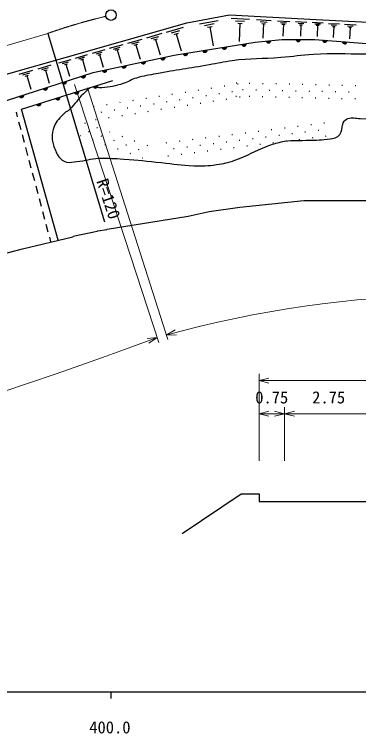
# Model space of a CAD drawing. Units: millimetres, scale not verified. Extents: x 40000 to 680000, y 20000 to 380000.
# Drawn here: x 453407 to 505432, y 198715 to 307270 of the extents above; entities that cross this region are included whole.
import ezdxf
from ezdxf.enums import TextEntityAlignment as Align

# ---------------------------------------------------------------- set-up
doc = ezdxf.new("R2010")
doc.units = ezdxf.units.MM
doc.header["$LTSCALE"] = 1000
doc.linetypes.add('CHAIN', pattern=[18.5, 12, -1.5, 3.5, -1.5])
for name, color, linetype, lineweight in [('M-BGD', 7, 'Continuous', 25), ('M-BMK', 2, 'CHAIN', 13), ('M-BMK-SRVR', 3, 'Continuous', 25), ('M-STR-HTXT', 7, 'Continuous', 13), ('M-TTL-BAND', 7, 'Continuous', 25)]:
    doc.layers.add(name, color=color, linetype=linetype, lineweight=lineweight)
doc.styles.add('ＭＳ ゴシック', font='')
doc.styles.get('ＭＳ ゴシック').set_extended_font_data('MS Gothic')

msp = doc.modelspace()

# ---------------------------------------------------------------- linework, layer by layer
at = {"layer": 'M-BGD'}
for p, q in [((481374, 305839), (484222, 306370)), ((486154, 306684), (488917, 306538)), ((486827, 306302), (488208, 306229)), ((489996, 306481), (492199, 306365)), ((490532, 306177), (491634, 306119)), ((493181, 306314), (495020, 306217)), ((495878, 306172), (497598, 306081)), ((476420, 304602), (478982, 305331)), ((482152, 305616), (483576, 305881)), ((482575, 305326), (483287, 305459)), ((482931, 305392), (483462, 302545)), ((487154, 305938), (487845, 305902)), ((487499, 305920), (487354, 303157)), ((490793, 305887), (491344, 305858)), ((491069, 305872), (490953, 303669)), ((493628, 306060), (494548, 306011)), ((493846, 305818), (494306, 305793)), ((494076, 305805), (493979, 303967)), ((496297, 305934), (497156, 305889)), ((496500, 305708), (496930, 305685)), ((496715, 305696), (496625, 303977)), ((498417, 306095), (500097, 306008)), ((498826, 305863), (499666, 305820)), ((499025, 305642), (499445, 305621)), ((499235, 305631), (499148, 303952)), ((500860, 305911), (502540, 305824)), ((501269, 305679), (502109, 305635)), ((501469, 305458), (501889, 305436)), ((501679, 305447), (501591, 303768)), ((503312, 305784), (505046, 305694)), ((503734, 305545), (504601, 305500)), ((503940, 305317), (504373, 305294)), ((504157, 305305), (504067, 303572)), ((473412, 303745), (475758, 304413)), ((477152, 304464), (478432, 304829)), ((477563, 304235), (478203, 304417)), ((477883, 304326), (478613, 301765)), ((470535, 302925), (472722, 303548)), ((471159, 302807), (472253, 303119)), ((474082, 303619), (475255, 303953)), ((474459, 303409), (475046, 303576)), ((474752, 303492), (475421, 301146)), ((465212, 301409), (467106, 301948)), ((467804, 302147), (469840, 302727)), ((468385, 302038), (469404, 302328)), ((468712, 301855), (469222, 302001)), ((468967, 301928), (469547, 299891)), ((471511, 302612), (472058, 302768)), ((471784, 302690), (472407, 300502)), ((462638, 300676), (464472, 301198)), ((463162, 300577), (464079, 300838)), ((465753, 301307), (466700, 301577)), ((466057, 301138), (466530, 301272)), ((466294, 301205), (466833, 299311)), ((456982, 299070), (458969, 299633)), ((460144, 299963), (461978, 300485)), ((460668, 299864), (461585, 300125)), ((460963, 299700), (461421, 299831)), ((461192, 299765), (461714, 297931)), ((463456, 300413), (463915, 300544)), ((463686, 300478), (464208, 298644)), ((454109, 298255), (456174, 298841)), ((457549, 298962), (458543, 299244)), ((457868, 298784), (458365, 298925)), ((458117, 298855), (458680, 296868)), ((454698, 298143), (455731, 298436)), ((455030, 297958), (455546, 298105)), ((455288, 298032), (455873, 295967)), ((454478, 292968), (468312, 297267)), ((485128, 296469), (485226, 296484)), ((486914, 296949), (487014, 296947)), ((487103, 296779), (487202, 296795)), ((488913, 296905), (489013, 296903)), ((490913, 296861), (491013, 296859)), ((492912, 296817), (493012, 296815)), ((494912, 296773), (495012, 296771)), ((496911, 296729), (497011, 296727)), ((498911, 296685), (499011, 296682)), ((500911, 296641), (501010, 296638)), ((502910, 296597), (503010, 296594)), ((504910, 296553), (505010, 296550)), ((479200, 295537), (479299, 295553)), ((481176, 295848), (481275, 295863)), ((483152, 296158), (483251, 296174)), ((484295, 295326), (484394, 295341)), ((486271, 295636), (486369, 295652)), ((487892, 295927), (487992, 295925)), ((489891, 295883), (489991, 295881)), ((491891, 295839), (491991, 295837)), ((493890, 295795), (493990, 295793)), ((495890, 295751), (495990, 295749)), ((497889, 295707), (497989, 295705)), ((499889, 295663), (499989, 295661)), ((501888, 295619), (501988, 295617)), ((503888, 295575), (503988, 295573)), ((471297, 294295), (471396, 294311)), ((473273, 294606), (473372, 294621)), ((475249, 294916), (475348, 294932)), ((477225, 295227), (477323, 295242)), ((478368, 294394), (478466, 294410)), ((480343, 294705), (480442, 294720)), ((482319, 295015), (482418, 295031)), ((483462, 294182), (483561, 294198)), ((485438, 294493), (485537, 294508)), ((486870, 294949), (486970, 294947)), ((487414, 294803), (487513, 294819)), ((488869, 294905), (488969, 294903)), ((490869, 294861), (490969, 294859)), ((492868, 294817), (492968, 294815)), ((494868, 294773), (494968, 294771)), ((496867, 294729), (496967, 294727)), ((498867, 294685), (498967, 294683)), ((500866, 294641), (500966, 294639)), ((502866, 294597), (502966, 294595)), ((504866, 294553), (504965, 294551)), ((465370, 293364), (465469, 293379)), ((467346, 293674), (467445, 293690)), ((469322, 293985), (469420, 294000)), ((470465, 293152), (470563, 293168)), ((472440, 293463), (472539, 293478)), ((474416, 293773), (474515, 293789)), ((476392, 294084), (476491, 294099)), ((477535, 293251), (477634, 293267)), ((479511, 293562), (479610, 293577)), ((481487, 293872), (481585, 293888)), ((453895, 291792), (453707, 292496)), ((460034, 273188), (454478, 292968)), ((466513, 292531), (466612, 292547)), ((468489, 292842), (468588, 292857)), ((469632, 292009), (469731, 292025)), ((471608, 292320), (471707, 292335)), ((473584, 292630), (473682, 292646)), ((475559, 292941), (475658, 292956)), ((454411, 289860), (454101, 291019)), ((465681, 291388), (465779, 291404)), ((467656, 291699), (467755, 291714)), ((463997, 290883), (464091, 290849)), ((465881, 290211), (465975, 290178)), ((492235, 289896), (492334, 289909)), ((494219, 290146), (494318, 290158)), ((496204, 290395), (496303, 290407)), ((498188, 290644), (498287, 290656)), ((500172, 290893), (500272, 290905)), ((454927, 287928), (454617, 289087)), ((463326, 288998), (463420, 288965)), ((464603, 289605), (464697, 289571)), ((466487, 288934), (466582, 288900)), ((467765, 289540), (467859, 289507)), ((469649, 288869), (469743, 288836)), ((484297, 288900), (484396, 288912)), ((486281, 289149), (486381, 289161)), ((488266, 289398), (488365, 289411)), ((490250, 289647), (490350, 289660)), ((491367, 288780), (491466, 288792)), ((493352, 289029), (493451, 289041)), ((495336, 289278), (495435, 289290)), ((497320, 289527), (497420, 289540)), ((499305, 289776), (499404, 289789)), ((500422, 288909), (500521, 288921)), ((465210, 288327), (465304, 288294)), ((468371, 288263), (468466, 288229)), ((471533, 288198), (471627, 288165)), ((476359, 287903), (476459, 287916)), ((478344, 288152), (478443, 288165)), ((480328, 288402), (480427, 288414)), ((482313, 288651), (482412, 288663)), ((483429, 287783), (483529, 287796)), ((485414, 288032), (485513, 288045)), ((487398, 288281), (487497, 288294)), ((489383, 288530), (489482, 288543)), ((490499, 287663), (490599, 287675)), ((492484, 287912), (492583, 287924)), ((494468, 288161), (494568, 288174)), ((496453, 288410), (496552, 288423)), ((498437, 288659), (498536, 288672)), ((455443, 285995), (455133, 287155)), ((467094, 287656), (467188, 287623)), ((468978, 286985), (469072, 286952)), ((470255, 287592), (470350, 287558)), ((472139, 286921), (472234, 286887)), ((473417, 287527), (473511, 287494)), ((477476, 287036), (477575, 287048)), ((479461, 287285), (479560, 287297)), ((481445, 287534), (481544, 287546)), ((482562, 286666), (482661, 286679)), ((484546, 286915), (484645, 286928)), ((486531, 287165), (486630, 287177)), ((488515, 287414), (488614, 287426)), ((470862, 286314), (470956, 286281)), ((472746, 285643), (472840, 285609)), ((476609, 285919), (476708, 285931)), ((478593, 286168), (478692, 286180)), ((480577, 286417), (480677, 286430)), ((455959, 284063), (455649, 285222)), ((456475, 282131), (456165, 283290)), ((456991, 280198), (456681, 281358)), ((457507, 278266), (457198, 279426)), ((458023, 276334), (457714, 277493)), ((458539, 274402), (458230, 275561)), ((458934, 272925), (458746, 273629))]:
    msp.add_line(p, q, dxfattribs=at)
for points in [[(271613, 256244), (273396, 252091), (274314, 250970), (275040, 250682), (277583, 250869), (290837, 251990), (299691, 252727), (313663, 255673), (335644, 261283), (357977, 268508), (371321, 272715), (387386, 277654), (409567, 284605), (415556, 287740), (426652, 290988), (461091, 300755), (479488, 305996), (485925, 307196), (499000, 306508), (522533, 305288), (534067, 304754), (547901, 303961), (557246, 302103), (564111, 300464)], [(361441, 264399), (374076, 268650), (397001, 276259), (418417, 283641), (417976, 285128), (424455, 285547), (432425, 287936), (456590, 295672), (465330, 298480), (477559, 301093), (489805, 303054), (493820, 303467), (498800, 303487), (513824, 302300), (528331, 301021), (534514, 300332), (550177, 297728), (563695, 295453)], [(448996, 270441), (454655, 271902), (462222, 273711), (462286, 273774), (465942, 274536), (466005, 274599), (467373, 274790), (467436, 274853), (479676, 276820), (482824, 277518), (487498, 278184), (497162, 279197), (509974, 279161), (524789, 278805), (540652, 277814), (543958, 277685), (556039, 276727), (562111, 276373)], [(478787, 228941), (487683, 234899), (490383, 234899), (490383, 233724), (532607, 233724), (541164, 228110)]]:
    msp.add_lwpolyline(points, dxfattribs=at)
for centre, radius, start, end in [((491807, 303314), 354, 194.66067, 357.06585), ((491807, 303314), 283, 196.88471, 354.84181), ((491807, 303314), 212, 200.63104, 351.09548), ((491807, 303314), 142, 208.34277, 343.38376), ((491807, 303314), 100, 218.66043, 333.06609), ((496310, 303531), 354, 189.0277, 351.43288), ((496310, 303531), 283, 191.25174, 349.20884), ((496310, 303531), 212, 194.99806, 345.46251), ((496310, 303531), 142, 202.70979, 337.75078), ((496310, 303531), 100, 213.02746, 327.43312), ((500335, 303420), 354, 184.28083, 346.68601), ((500335, 303420), 283, 186.50487, 344.46197), ((500335, 303420), 212, 190.25119, 340.71564), ((500335, 303420), 142, 197.96292, 333.00391), ((500335, 303420), 100, 208.28058, 322.68625), ((503326, 303184), 354, 184.28083, 346.68601), ((503326, 303184), 283, 186.50487, 344.46197), ((503326, 303184), 212, 190.25119, 340.71564), ((503326, 303184), 142, 197.96292, 333.00391), ((503326, 303184), 100, 208.28058, 322.68625), ((482192, 301890), 354, 197.89645, 0.30163), ((482192, 301890), 283, 200.12049, 358.07759), ((482192, 301890), 212, 203.86682, 354.33127), ((482192, 301890), 142, 211.57855, 346.61954), ((482192, 301890), 100, 221.89621, 336.30187), ((485155, 302364), 354, 197.89645, 0.30163), ((485155, 302364), 283, 200.12049, 358.07759), ((485155, 302364), 212, 203.86682, 354.33127), ((485155, 302364), 142, 211.57855, 346.61954), ((485155, 302364), 100, 221.89621, 336.30187), ((488117, 302839), 354, 197.89645, 0.30163), ((488117, 302839), 283, 200.12049, 358.07759), ((488117, 302839), 212, 203.86682, 354.33127), ((488117, 302839), 142, 211.57855, 346.61954), ((488117, 302839), 100, 221.89621, 336.30187), ((475834, 300780), 354, 200.86046, 3.26564), ((475834, 300780), 283, 203.0845, 1.0416), ((475834, 300780), 212, 206.83083, 357.29528), ((475834, 300780), 142, 214.54256, 349.58355), ((475834, 300780), 100, 224.86022, 339.26588), ((479230, 301416), 354, 197.89645, 0.30163), ((479230, 301416), 283, 200.12049, 358.07759), ((479230, 301416), 212, 203.86682, 354.33127), ((479230, 301416), 142, 211.57855, 346.61954), ((479230, 301416), 100, 221.89621, 336.30187), ((472900, 300153), 354, 200.86046, 3.26564), ((472900, 300153), 283, 203.0845, 1.0416), ((472900, 300153), 212, 206.83083, 357.29528), ((472900, 300153), 142, 214.54256, 349.58355), ((472900, 300153), 100, 224.86022, 339.26588), ((467032, 298899), 354, 200.86046, 3.26564), ((467032, 298899), 283, 203.0845, 1.0416), ((467032, 298899), 212, 206.83083, 357.29528), ((467032, 298899), 142, 214.54256, 349.58355), ((467032, 298899), 100, 224.86022, 339.26588), ((469966, 299526), 354, 200.86046, 3.26564), ((469966, 299526), 283, 203.0845, 1.0416), ((469966, 299526), 212, 206.83083, 357.29528), ((469966, 299526), 142, 214.54256, 349.58355), ((469966, 299526), 100, 224.86022, 339.26588), ((463800, 298045), 354, 206.60823, 9.01341), ((463800, 298045), 283, 208.83227, 6.78937), ((463800, 298045), 212, 212.5786, 3.04304), ((463800, 298045), 142, 220.29032, 355.33131), ((463800, 298045), 100, 230.60799, 345.01365), ((460943, 297127), 354, 206.60823, 9.01341), ((460943, 297127), 283, 208.83227, 6.78937), ((460943, 297127), 212, 212.5786, 3.04304), ((460943, 297127), 142, 220.29032, 355.33131), ((460943, 297127), 100, 230.60799, 345.01365), ((465677, 296504), 354, 206.06077, 8.46595), ((465677, 296504), 283, 208.28481, 6.24191), ((465677, 296504), 212, 212.03113, 2.49558), ((465677, 296504), 142, 219.74286, 354.78385), ((465677, 296504), 100, 230.06053, 344.46619), ((458087, 296210), 354, 206.60823, 9.01341), ((458087, 296210), 283, 208.83227, 6.78937), ((458087, 296210), 212, 212.5786, 3.04304), ((458087, 296210), 142, 220.29032, 355.33131), ((458087, 296210), 100, 230.60799, 345.01365), ((462812, 295614), 354, 206.06077, 8.46595), ((462812, 295614), 283, 208.28481, 6.24191), ((462812, 295614), 212, 212.03113, 2.49558), ((462812, 295614), 142, 219.74286, 354.78385), ((462812, 295614), 100, 230.06053, 344.46619), ((454491, 295057), 354, 206.54918, 8.95436), ((454491, 295057), 283, 208.77322, 6.73032), ((454491, 295057), 212, 212.51955, 2.984), ((454491, 295057), 142, 220.23128, 355.27227), ((454491, 295057), 100, 230.54894, 344.95461), ((459947, 294724), 354, 206.06077, 8.46595), ((459947, 294724), 283, 208.28481, 6.24191), ((459947, 294724), 212, 212.03113, 2.49558), ((459947, 294724), 142, 219.74286, 354.78385), ((459947, 294724), 100, 230.06053, 344.46619), ((457082, 293834), 354, 206.06077, 8.46595), ((457082, 293834), 283, 208.28481, 6.24191), ((457082, 293834), 212, 212.03113, 2.49558), ((457082, 293834), 142, 219.74286, 354.78385), ((457082, 293834), 100, 230.06053, 344.46619)]:
    msp.add_arc(centre, radius, start, end, dxfattribs=at)
msp.add_open_spline([(563493, 293025), (556972, 294143), (555282, 294479), (549991, 295228), (548579, 295428), (547792, 295576), (546373, 295724), (545091, 295858), (544361, 295772), (543075, 295852), (542088, 295914), (541525, 295895), (540553, 296076), (539233, 296323), (538539, 296656), (537238, 296989), (534980, 297567), (533716, 297905), (531434, 298382), (530380, 298602), (529795, 298763), (528728, 298910), (525608, 299342), (523845, 299454), (520715, 299807), (519138, 299985), (518256, 300090), (516680, 300271), (513600, 300626), (511891, 301021), (508794, 301184), (507845, 301234), (507311, 301243), (506361, 301248), (503337, 301265), (501637, 301411), (498619, 301216), (496676, 301091), (495596, 300914), (493656, 300752), (490798, 300512), (489170, 300667), (486330, 300271), (484959, 300080), (484204, 299887), (482840, 299647), (479726, 299099), (477962, 298902), (474858, 298302), (473684, 298075), (473010, 298004), (471864, 297661), (471055, 297419), (470663, 297113), (469863, 296845), (468630, 296432), (467899, 296284), (466604, 296172), (466036, 296123), (465693, 296453), (465147, 296284), (464529, 296093), (464298, 295727), (463834, 295276), (462946, 294410), (462622, 293759), (461737, 292890), (461473, 292630), (461214, 292616), (460960, 292346), (460292, 291633), (459792, 291271), (459439, 290360), (459191, 289719), (459060, 289318), (459103, 288631), (459148, 287915), (459300, 287520), (459567, 286854), (459806, 286258), (459945, 285882), (460419, 285449), (460697, 285194), (460896, 285068), (461262, 284979), (461862, 284833), (462226, 285008), (462842, 285064), (464159, 285186), (464871, 285518), (466193, 285555), (467658, 285597), (468479, 285521), (469941, 285429), (472167, 285289), (473406, 285112), (475625, 284900), (477536, 284718), (478598, 284480), (480517, 284420), (481856, 284378), (482618, 284398), (483943, 284596), (485056, 284762), (485686, 284889), (486745, 285269), (488686, 285965), (489666, 286621), (491589, 287366), (492406, 287683), (492877, 287840), (493734, 288023), (495174, 288330), (496027, 288179), (497497, 288263), (498730, 288333), (499430, 288264), (500655, 288423), (501302, 288507), (501733, 288473), (502272, 288839), (502555, 289031), (502644, 289242), (502769, 289560), (502967, 290064), (502869, 290417), (503105, 290905), (503267, 291239), (503456, 291429), (503809, 291545), (504502, 291772), (504946, 291584), (505675, 291561), (508638, 291469), (510283, 291032), (513248, 291049), (515091, 291059), (516128, 291074), (517963, 291241), (520422, 291464), (521781, 291747), (524224, 292105), (527589, 292599), (529446, 293089), (532830, 293434), (534969, 293653), (536182, 293803), (538330, 293691), (540108, 293597), (541095, 293418), (542861, 293194), (543909, 293062), (544495, 292977), (545535, 292794), (548276, 292311), (549807, 291996), (552508, 291321), (555269, 290630), (556734, 289942), (559497, 289255), (560018, 289126), (560316, 289077), (560842, 288967), (561729, 288782), (562014, 288730), (563119, 288519)], degree=3, knots=[0, 0, 0, 0, 1, 1, 1, 2, 2, 2, 3, 3, 3, 4, 4, 4, 5, 5, 5, 6, 6, 6, 7, 7, 7, 8, 8, 8, 9, 9, 9, 10, 10, 10, 11, 11, 11, 12, 12, 12, 13, 13, 13, 14, 14, 14, 15, 15, 15, 16, 16, 16, 17, 17, 17, 18, 18, 18, 19, 19, 19, 20, 20, 20, 21, 21, 21, 22, 22, 22, 23, 23, 23, 24, 24, 24, 25, 25, 25, 26, 26, 26, 27, 27, 27, 28, 28, 28, 29, 29, 29, 30, 30, 30, 31, 31, 31, 32, 32, 32, 33, 33, 33, 34, 34, 34, 35, 35, 35, 36, 36, 36, 37, 37, 37, 38, 38, 38, 39, 39, 39, 40, 40, 40, 41, 41, 41, 42, 42, 42, 43, 43, 43, 44, 44, 44, 45, 45, 45, 46, 46, 46, 47, 47, 47, 48, 48, 48, 49, 49, 49, 50, 50, 50, 51, 51, 51, 52, 52, 52, 53, 53, 53, 54, 54, 54, 55, 55, 55, 55], dxfattribs=at)
at = {"layer": 'M-BMK'}
msp.add_lwpolyline([(372688, 278059), (426940, 294860), (440414, 298966), (451005, 302209), (458466, 304402)], dxfattribs=at)
msp.add_arc((486598, 224786), 84440, 103.25692, 109.46018, dxfattribs=at)
at = {"layer": 'M-BMK-SRVR'}
msp.add_line((458466, 304402), (467021, 275951), dxfattribs=at)
msp.add_circle((468012, 307162), 800, dxfattribs=at)
at = {"layer": 'M-STR-HTXT'}
for p, q in [((462476, 296711), (475243, 257764)), ((464435, 296198), (476586, 258193)), ((476367, 258877), (477714, 259636)), ((474994, 258526), (473457, 258350)), ((474994, 258526), (473721, 257648)), ((476367, 258877), (477913, 258912)), ((490383, 239899), (490383, 252998)), ((490383, 251998), (491883, 252373)), ((490383, 251998), (530082, 251998)), ((490383, 251998), (491883, 251623)), ((494223, 239899), (494223, 247998)), ((490383, 246998), (491883, 247373)), ((490383, 246998), (494223, 246998)), ((490383, 246998), (491883, 246623)), ((494223, 246998), (492723, 247373)), ((494223, 246998), (492723, 246623)), ((494223, 246998), (495723, 247373)), ((494223, 246998), (507582, 246998)), ((494223, 246998), (495723, 246623))]:
    msp.add_line(p, q, dxfattribs=at)
for centre, radius, start, end in [((521184, 95708), 169212, 76.47042, 105.35843), ((256854, 840354), 621377, 266.45618, 290.55204)]:
    msp.add_arc(centre, radius, start, end, dxfattribs=at)
at = {"layer": 'M-TTL-BAND'}
for p, q in [((40000, 205000), (579000, 205000)), ((468000, 205000), (468000, 204000))]:
    msp.add_line(p, q, dxfattribs=at)

# ---------------------------------------------------------------- texts
at = {"layer": 'M-BMK-SRVR', "style": 'ＭＳ ゴシック'}
msp.add_text('R=120', height=1833, rotation=288.532, dxfattribs=at).set_placement((466637, 282389), align=Align.MIDDLE_LEFT)
at = {"layer": 'M-STR-HTXT', "style": 'ＭＳ ゴシック'}
for s, p in [('0.75', (492303, 247998)), ('2.75', (500902, 247998))]:
    msp.add_text(s, height=1833, dxfattribs=at).set_placement(p, align=Align.BOTTOM_CENTER)
at = {"layer": 'M-TTL-BAND', "style": 'ＭＳ ゴシック'}
msp.add_text('400.0', height=1833, dxfattribs=at).set_placement((467844, 198195), align=Align.BOTTOM_CENTER)

doc.saveas('drawing.dxf')
